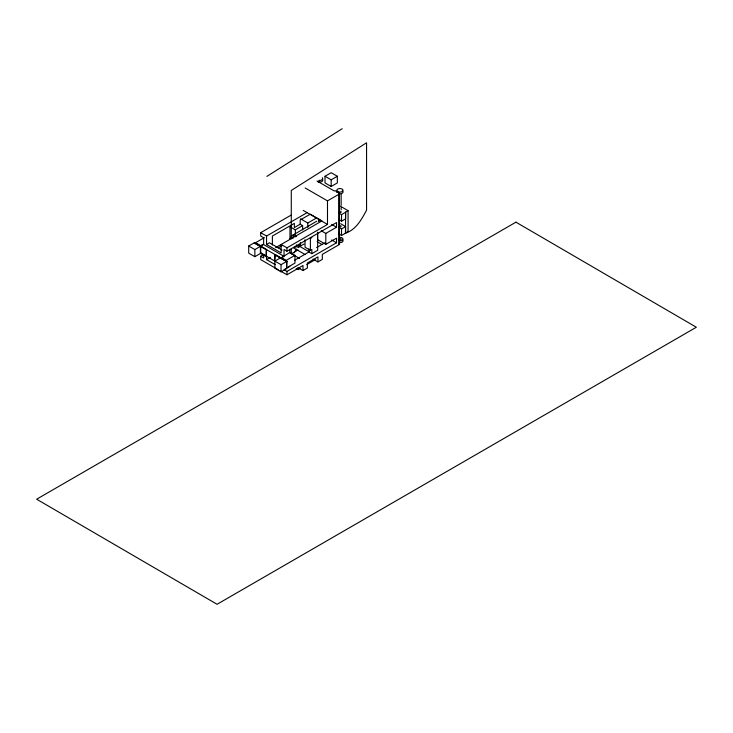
<?xml version="1.0" encoding="UTF-8"?>
<svg xmlns="http://www.w3.org/2000/svg" width="733" height="733" viewBox="0 0 733 733"><rect width="100%" height="100%" fill="white"/><g stroke="black" fill="none" stroke-linecap="round" stroke-linejoin="round"><path stroke-width="1.1" d="M291.358 214.989L260.71 232.682L260.71 236.053L263.633 237.739L263.633 243.97L260.71 245.647L260.71 253.398M294.061 252.775L296.434 249.083M266.885 176.387L342.183 128.715M293.108 234.991L316.729 221.229M325.012 176.268L331.188 172.704L337.345 176.259L337.345 182.911L331.179 186.475L325.012 182.92L325.012 176.268L331.179 179.823L337.345 176.259M339.452 244.474L338.756 244.071L338.756 193.558L339.425 193.173L339.452 244.474L322.318 254.36L322.318 259.409L317.948 261.928L313.083 259.125M248.698 246.013L254.241 242.815L260.407 246.37L260.407 253.499L254.864 256.697L248.698 253.132L248.698 246.013L254.864 249.577L260.407 246.37M266.62 249.687L254.241 243.044L254.663 242.788L266.62 249.687L266.18 256.596L260.407 253.261M260.71 232.682L266.546 236.053L307.081 212.652M305.139 187.96L327.495 200.86L339.452 193.961L338.756 193.558M264.356 237.657L255.606 242.705L260.71 245.647M289.975 238.518L289.975 226.735L291.432 225.892M302.637 229.905L302.637 225.627L300.182 224.206L294.354 227.578L294.354 223.363L272.383 236.053L272.383 245.033M266.546 236.053L266.546 244.474L269.46 242.788L282.095 250.081M289.975 226.735L295.344 229.832L302.637 225.627M300.475 218.782L307.796 223.015L316.574 217.948M278.21 269.726L260.71 259.629L260.71 256.257L263.688 254.543M275.59 247.672L321.659 221.073M278.146 247.882L281.939 245.683M345.463 212.185L348.083 210.664L348.083 231.546L345.463 233.057L345.6 212.268L345.6 218.828L341.523 221.192L338.958 219.708M338.958 213.147L341.523 214.622L345.6 212.268M275.077 254.571L274.637 261.479L275.077 254.571L287.034 261.479L286.594 268.379M266.546 256.596L266.546 259.629L270.431 257.384M266.546 244.474L281.124 252.894L281.124 244.474L286.96 247.836L327.495 224.435L327.495 200.86M284.047 255.753L284.047 249.522L286.96 251.208L336.539 222.585L336.539 227.212L325.8 233.415L321.228 230.767M311.846 237.675L310.389 238.518L310.389 250.31L305.029 247.204L305.029 239.709M281.124 257.943L289.874 252.381L294.978 255.331L294.978 263.074L287.199 267.563M280.409 257.924L274.875 261.122L274.875 268.241L281.041 271.806L286.585 268.608L286.585 261.489L280.409 258.163M291.386 253.81L298.084 249.944M294.978 255.331L286.227 260.38L281.124 257.439M338.958 227.45L341.523 228.934L345.6 226.579L345.6 233.14L341.523 235.504L338.958 234.019M266.62 256.339L260.636 252.894L281.041 264.686L286.585 261.489M287.034 261.479L274.637 254.827M310.389 250.31L311.846 249.467L311.846 253.673L308.932 251.987L294.602 260.261M316.601 247.562L324.875 242.788M317.563 233.03L317.563 239.599L325.8 244.355L336.539 238.161L336.539 242.788L286.96 271.412L284.047 269.726L289.874 266.363M311.846 253.673L317.682 250.31L317.682 232.205M338.756 244.071L339.425 243.677M280.153 270.853L286.96 274.774L302.995 265.52L302.995 270.559L298.139 267.756M296.205 268.461L298.12 269.57L300.035 268.461M306.733 264.595L315.346 259.629M302.995 270.559L307.374 268.031L307.374 262.991L317.948 256.889L317.948 261.928M298.514 247.103L304.058 244.025M345.151 233.314C355.817 230.034 361.699 219.378 366.564 210.133L366.564 142.788L291.276 190.461L291.276 238.866M339.425 193.173L335.018 190.626L334.349 191.011L317.05 181.024M340.268 206.147L348.083 210.664M340.598 223.684L345.6 226.579M331.673 224.408L336.539 227.212M321.952 220.899L310.288 214.164L300.182 220.001L300.182 224.206M303.196 210.408L327.495 224.435M331.673 239.984L336.539 242.788M317.096 241.67L321.952 244.474M298.505 245.665L309.198 251.84M293.64 247.91L305.304 254.644M289.874 252.894L299.595 258.502M260.71 256.257L263.633 257.943L263.633 254.827M266.546 259.629L275.296 264.677M341.523 214.622L341.523 221.192M341.523 228.934L341.523 235.504M341.147 194.282L341.147 205.35M341.147 207.558L341.147 209.775M331.179 179.823L331.179 186.475M325.8 233.415L325.8 244.355M319.038 219.213L319.038 221.458M318.525 219.002L318.525 221.192M308.932 248.835L308.932 251.987M307.796 223.015L307.796 227.395M298.12 267.545L298.12 269.57M295.344 229.832L295.344 234.12M291.276 249.394L291.276 253.6M289.874 249.266L289.874 252.381M286.96 247.836L286.96 251.208M286.96 271.412L286.96 274.774M281.041 264.686L281.041 271.806M266.18 249.944L266.18 256.596M254.864 249.577L254.864 256.697M296.535 244.831A5.158 2.978 60 0 1 294.217 247.415M289.526 239.187A5.158 2.978 60 0 1 292.898 238.518M292.421 237.538A5.158 2.978 60 0 1 295.811 236.832M299.201 244.556A5.158 2.978 60 0 1 297.149 245.738M300.42 242.44A6.698 3.867 60 0 1 296.911 247.003M291.138 237.428A6.698 3.867 60 0 1 296.608 236.108M339.81 219.204A1.237 0.715 0 0 1 338.967 218.956M340.506 225.608A1.237 0.715 0 0 1 340.872 226.689A1.237 0.715 0 0 1 338.967 226.699M342.357 190.91A3.097 1.787 0 0 1 342.632 192.871A3.097 1.787 0 0 1 339.617 193.787M336.942 192.495A3.097 1.787 0 0 1 337.207 191.148M342.357 239.737A3.097 1.787 0 0 1 342.632 241.698A3.097 1.787 0 0 1 339.617 242.614M340.222 237.373A3.097 1.787 0 0 1 342.998 239.325A3.097 1.787 0 0 1 339.617 240.928M340.506 238.527A1.237 0.715 0 0 1 340.872 239.609A1.237 0.715 0 0 1 338.967 239.609M339.81 233.515A1.237 0.715 0 0 1 338.967 233.259M340.506 211.306A1.237 0.715 0 0 1 340.872 212.378A1.237 0.715 0 0 1 338.967 212.387M322.328 179.42A3.097 1.787 0 0 1 321.695 181.647A3.097 1.787 0 0 1 317.792 181.729M322.328 177.734A3.097 1.787 0 0 1 322.089 179.722A3.097 1.787 0 0 1 318.809 180.345M319.762 181.014A1.237 0.715 0 0 1 319.267 180.987M263.559 244.51L260.636 246.242L281.051 258.025L283.973 256.303L263.559 244.51M515.931 222.163L36.65 499.21L217.069 604.285L696.35 327.239L515.931 222.163M338.115 191.78A3.097 1.787 0 0 0 342.998 190.498A3.097 1.787 0 0 0 338.637 188.702A3.097 1.787 0 0 0 338.115 191.78"/></g></svg>
